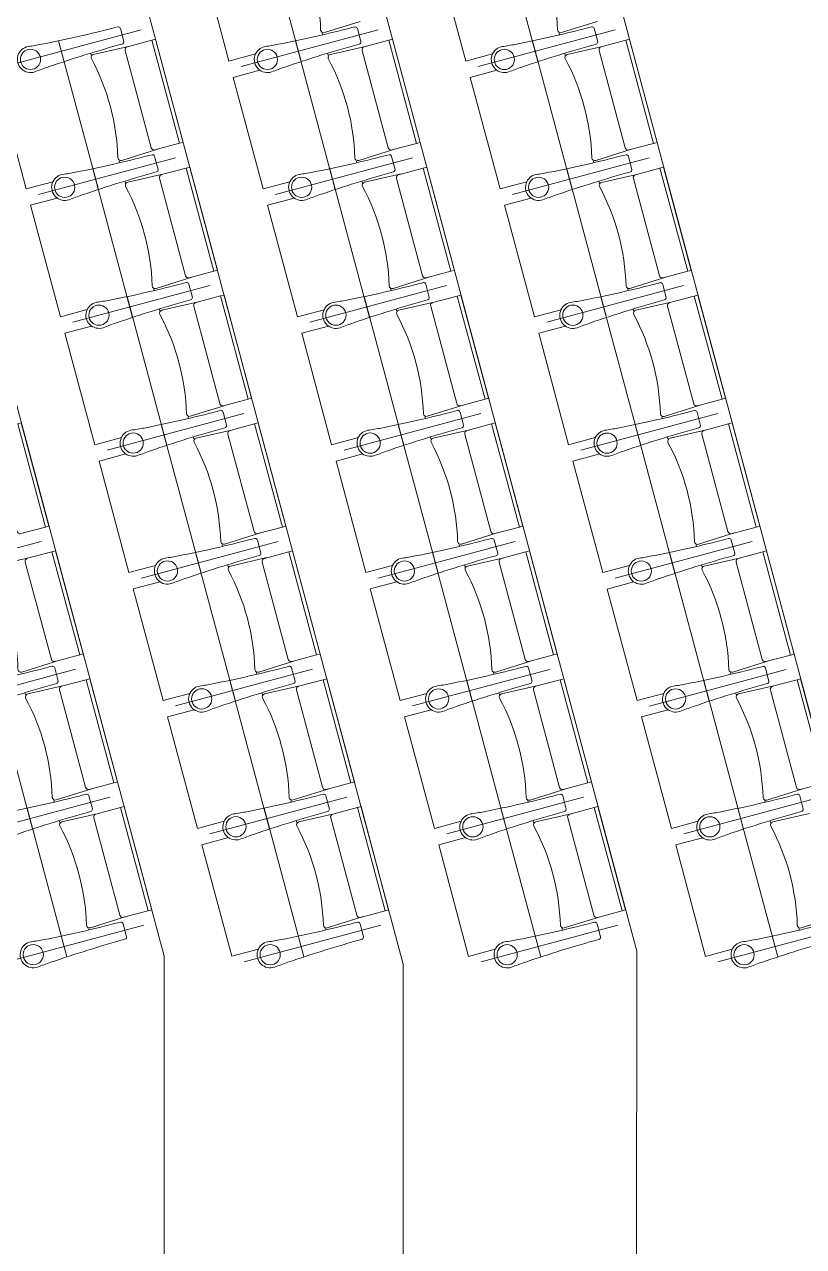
# Model space of a CAD drawing. Header units: millimetres. Extents: x 586 to 1010, y 369 to 668.
# Drawn here: x 688.98 to 692.27, y 509.07 to 514.22 of the extents above; entities that cross this region are included whole.
import ezdxf

# ---------------------------------------------------------------- set-up
doc = ezdxf.new("R2010")
doc.units = ezdxf.units.MM
doc.linetypes.add('CENTER', pattern=[2, 1.25, -0.25, 0.25, -0.25])
doc.linetypes.add('DASHED', pattern=[0.75, 0.5, -0.25])
doc.layers.add('plan line', color=7, linetype='Continuous', lineweight=15)

msp = doc.modelspace()

# ---------------------------------------------------------------- linework, layer by layer
at = {"color": 254, "lineweight": 25}
for points in [[(671.7124, 620.7085), (706.7355, 621.773), (754.2598, 613.8303), (814.6609, 600.1481), (855.7567, 598.0104), (895.0671, 567.0647), (920.0096, 542.0176), (952.0084, 521.2476), (977.2234, 504.6526), (979.6352, 479.2339), (986.3437, 463.8549), (988.7975, 462.3853)], [(654.944, 595.4717), (670.2671, 587.3174), (714.302, 595.1648), (787.0891, 595.1648), (819.3936, 580.9441), (821.0297, 562.8505), (813.4907, 552.7881), (808.7339, 539.6711), (796.4072, 534.7059), (791.0222, 527.249), (791.0222, 507.547), (797.3007, 476.5274), (814.9752, 463.8897), (836.1481, 474.6816), (874.0221, 478.5878), (885.7286, 462.7333), (863.0042, 436.0794), (845.7887, 420.6845), (845.1044, 408.6747)], [(639.2065, 583.4381), (644.7272, 575.638), (657.7961, 553.4401), (668.4043, 543.9291), (682.5178, 548.7307), (692.9838, 555.4778), (711.9339, 556.5828), (734.3456, 532.1334), (750.593, 477.7475), (754.1369, 444.164), (776.4657, 425.4473), (782.6172, 412.2355)]]:
    msp.add_spline(points, degree=3, dxfattribs=at)
at = {"layer": 'plan line'}
for p, q in [((692.5756, 510.2575), (690.8585, 516.6692)), ((691.561, 510.3119), (689.9663, 516.2665)), ((690.5754, 510.2578), (689.0332, 516.0166)), ((689.5666, 510.2906), (688.1, 515.7667)), ((689.8399, 514.0688), (689.7138, 514.5396)), ((690.84, 514.0687), (690.7139, 514.5394)), ((689.3716, 514.2134), (689.3591, 514.2103)), ((689.3819, 514.2062), (689.3965, 514.1509)), ((690.2338, 514.1866), (690.2357, 514.1795)), ((690.3717, 514.2133), (690.3592, 514.2102)), ((690.3717, 514.2133), (690.3592, 514.2102)), ((690.382, 514.206), (690.3966, 514.1508)), ((690.382, 514.206), (690.3966, 514.1508)), ((691.2339, 514.1864), (691.2358, 514.1794)), ((691.3718, 514.2131), (691.3593, 514.21)), ((691.3718, 514.2131), (691.3593, 514.21)), ((691.3821, 514.2059), (691.3966, 514.1506)), ((691.3821, 514.2059), (691.3966, 514.1506)), ((689.2564, 514.102), (689.2586, 514.0938)), ((689.9525, 514.099), (689.8399, 514.0688)), ((690.2565, 514.1018), (690.2587, 514.0937)), ((690.9526, 514.0989), (690.84, 514.0687)), ((691.2566, 514.1017), (691.2588, 514.0936)), ((689.8584, 513.9998), (689.971, 514.0299)), ((690.8585, 513.9996), (690.9711, 514.0298)), ((688.9843, 513.5292), (688.8583, 513.9999)), ((689.9844, 513.5291), (689.8584, 513.9998)), ((690.9845, 513.5289), (690.8585, 513.9996)), ((689.3783, 513.6469), (689.3802, 513.6399)), ((689.5161, 513.6736), (689.5036, 513.6705)), ((689.5161, 513.6736), (689.5037, 513.6705)), ((689.5265, 513.6664), (689.541, 513.6111)), ((689.5265, 513.6664), (689.541, 513.6111)), ((690.3784, 513.6468), (690.3803, 513.6397)), ((690.5162, 513.6735), (690.5037, 513.6704)), ((690.5162, 513.6735), (690.5037, 513.6704)), ((690.5266, 513.6663), (690.5411, 513.611)), ((690.5266, 513.6663), (690.5411, 513.611)), ((691.3785, 513.6467), (691.3804, 513.6396)), ((691.5163, 513.6733), (691.5038, 513.6703)), ((691.5163, 513.6733), (691.5038, 513.6703)), ((691.5267, 513.6661), (691.5412, 513.6109)), ((691.5267, 513.6661), (691.5412, 513.6109)), ((689.097, 513.5593), (688.9843, 513.5292)), ((689.401, 513.5622), (689.4032, 513.5541)), ((690.0971, 513.5592), (689.9844, 513.5291)), ((690.4011, 513.5621), (690.4033, 513.5539)), ((691.0972, 513.5591), (690.9845, 513.5289)), ((691.4012, 513.5619), (691.4034, 513.5538)), ((689.0028, 513.4601), (689.1155, 513.4903)), ((689.1289, 512.9894), (689.0028, 513.4601)), ((690.0029, 513.46), (690.1156, 513.4902)), ((690.129, 512.9893), (690.0029, 513.46)), ((691.003, 513.4599), (691.1157, 513.49)), ((691.1291, 512.9891), (691.003, 513.4599)), ((689.6607, 513.1338), (689.6482, 513.1308)), ((689.6607, 513.1338), (689.6482, 513.1308)), ((690.6608, 513.1337), (690.6483, 513.1306)), ((690.6608, 513.1337), (690.6483, 513.1306)), ((691.6609, 513.1336), (691.6484, 513.1305)), ((691.6609, 513.1336), (691.6484, 513.1305)), ((689.5229, 513.1071), (689.5248, 513.1001)), ((689.671, 513.1266), (689.6856, 513.0713)), ((689.671, 513.1266), (689.6856, 513.0713)), ((690.523, 513.107), (690.5249, 513.1)), ((690.6711, 513.1265), (690.6857, 513.0712)), ((690.6711, 513.1265), (690.6857, 513.0712)), ((691.5231, 513.1069), (691.5249, 513.0998)), ((691.6712, 513.1263), (691.6858, 513.0711)), ((691.6712, 513.1263), (691.6858, 513.0711)), ((689.2415, 513.0196), (689.1289, 512.9894)), ((689.5456, 513.0224), (689.5477, 513.0143)), ((690.2416, 513.0194), (690.129, 512.9893)), ((690.5457, 513.0223), (690.5478, 513.0141)), ((691.2417, 513.0193), (691.1291, 512.9891)), ((691.5457, 513.0222), (691.5479, 513.014)), ((689.1474, 512.9204), (689.26, 512.9505)), ((690.1475, 512.9202), (690.2601, 512.9504)), ((691.1476, 512.9201), (691.2602, 512.9502)), ((689.2735, 512.4496), (689.1474, 512.9204)), ((690.2736, 512.4495), (690.1475, 512.9202)), ((691.2736, 512.4494), (691.1476, 512.9201)), ((689.6674, 512.5674), (689.6693, 512.5603)), ((689.8052, 512.5941), (689.7928, 512.591)), ((689.8052, 512.5941), (689.7928, 512.591)), ((689.8156, 512.5868), (689.8301, 512.5316)), ((689.8156, 512.5868), (689.8301, 512.5316)), ((690.6675, 512.5672), (690.6694, 512.5602)), ((690.8053, 512.5939), (690.7929, 512.5908)), ((690.8053, 512.5939), (690.7929, 512.5908)), ((690.8157, 512.5867), (690.8302, 512.5314)), ((690.8157, 512.5867), (690.8302, 512.5314)), ((691.6676, 512.5671), (691.6695, 512.5601)), ((691.8054, 512.5938), (691.793, 512.5907)), ((691.8054, 512.5938), (691.793, 512.5907)), ((691.8158, 512.5866), (691.8303, 512.5313)), ((691.8158, 512.5866), (691.8303, 512.5313)), ((689.3861, 512.4798), (689.2735, 512.4496)), ((689.6901, 512.4826), (689.6923, 512.4745)), ((690.3862, 512.4797), (690.2736, 512.4495)), ((690.6902, 512.4825), (690.6924, 512.4744)), ((691.3863, 512.4795), (691.2736, 512.4494)), ((691.6903, 512.4824), (691.6925, 512.4742)), ((689.292, 512.3806), (689.4046, 512.4107)), ((690.292, 512.3804), (690.4047, 512.4106)), ((691.2921, 512.3803), (691.4048, 512.4105)), ((689.418, 511.9099), (689.292, 512.3806)), ((690.4181, 511.9097), (690.292, 512.3804)), ((691.4182, 511.9096), (691.2921, 512.3803)), ((689.9498, 512.0543), (689.9373, 512.0512)), ((689.9498, 512.0543), (689.9373, 512.0512)), ((690.9499, 512.0541), (690.9374, 512.0511)), ((690.9499, 512.0541), (690.9374, 512.0511)), ((691.95, 512.054), (691.9375, 512.0509)), ((691.95, 512.054), (691.9375, 512.0509)), ((689.812, 512.0276), (689.8139, 512.0205)), ((689.9601, 512.0471), (689.9747, 511.9918)), ((689.9601, 512.0471), (689.9747, 511.9918)), ((690.8121, 512.0275), (690.814, 512.0204)), ((690.9602, 512.0469), (690.9748, 511.9916)), ((690.9602, 512.0469), (690.9748, 511.9916)), ((691.8122, 512.0273), (691.8141, 512.0203)), ((691.9603, 512.0468), (691.9749, 511.9915)), ((691.9603, 512.0468), (691.9749, 511.9915)), ((689.5306, 511.94), (689.418, 511.9099)), ((689.8347, 511.9429), (689.8369, 511.9347)), ((690.5307, 511.9399), (690.4181, 511.9097)), ((690.8348, 511.9427), (690.837, 511.9346)), ((691.5308, 511.9397), (691.4182, 511.9096)), ((691.8349, 511.9426), (691.837, 511.9345)), ((689.4365, 511.8408), (689.5491, 511.871)), ((690.4366, 511.8407), (690.5492, 511.8708)), ((691.4367, 511.8405), (691.5493, 511.8707)), ((689.5626, 511.3701), (689.4365, 511.8408)), ((690.5627, 511.3699), (690.4366, 511.8407)), ((691.5628, 511.3698), (691.4367, 511.8405)), ((689.0943, 511.5146), (689.0818, 511.5115)), ((689.0943, 511.5146), (689.0818, 511.5115)), ((689.1046, 511.5074), (689.1191, 511.4521)), ((689.1046, 511.5074), (689.1191, 511.4521)), ((689.9565, 511.4878), (689.9584, 511.4808)), ((690.0944, 511.5145), (690.0819, 511.5114)), ((690.0944, 511.5145), (690.0819, 511.5114)), ((690.1047, 511.5073), (690.1192, 511.452)), ((690.1047, 511.5073), (690.1192, 511.452)), ((690.9566, 511.4877), (690.9585, 511.4806)), ((691.0945, 511.5144), (691.082, 511.5113)), ((691.0945, 511.5144), (691.082, 511.5113)), ((691.1048, 511.5071), (691.1193, 511.4519)), ((691.1048, 511.5071), (691.1193, 511.4519)), ((691.9567, 511.4875), (691.9586, 511.4805)), ((692.0945, 511.5142), (692.0821, 511.5112)), ((692.0945, 511.5142), (692.0821, 511.5112)), ((692.1049, 511.507), (692.1194, 511.4517)), ((692.1049, 511.507), (692.1194, 511.4517)), ((688.9791, 511.4032), (688.9813, 511.3951)), ((689.6752, 511.4002), (689.5626, 511.3701)), ((689.9792, 511.4031), (689.9814, 511.3949)), ((690.6753, 511.4001), (690.5627, 511.3699)), ((690.9793, 511.403), (690.9815, 511.3948)), ((691.6754, 511.4), (691.5628, 511.3698)), ((691.9794, 511.4028), (691.9816, 511.3947)), ((689.5811, 511.301), (689.6937, 511.3312)), ((690.5812, 511.3009), (690.6938, 511.331)), ((691.5813, 511.3008), (691.6939, 511.3309)), ((689.7071, 510.8303), (689.5811, 511.301)), ((690.7072, 510.8302), (690.5812, 511.3009)), ((691.7073, 510.83), (691.5813, 511.3008)), ((689.2388, 510.9748), (689.2263, 510.9718)), ((689.2388, 510.9748), (689.2263, 510.9718)), ((689.2492, 510.9676), (689.2637, 510.9124)), ((689.2492, 510.9676), (689.2637, 510.9124)), ((690.2389, 510.9747), (690.2264, 510.9716)), ((690.2389, 510.9747), (690.2264, 510.9716)), ((690.2493, 510.9675), (690.2638, 510.9122)), ((690.2493, 510.9675), (690.2638, 510.9122)), ((691.239, 510.9746), (691.2265, 510.9715)), ((691.239, 510.9746), (691.2265, 510.9715)), ((691.2494, 510.9674), (691.2639, 510.9121)), ((691.2494, 510.9674), (691.2639, 510.9121)), ((692.2391, 510.9745), (692.2266, 510.9714)), ((692.2391, 510.9745), (692.2266, 510.9714)), ((692.2494, 510.9672), (692.264, 510.912)), ((692.2494, 510.9672), (692.264, 510.912)), ((689.101, 510.9482), (689.1029, 510.9411)), ((690.1011, 510.948), (690.103, 510.941)), ((691.1012, 510.9479), (691.1031, 510.9409)), ((692.1013, 510.9478), (692.1032, 510.9407)), ((689.1237, 510.8634), (689.1259, 510.8553)), ((690.1238, 510.8633), (690.126, 510.8552)), ((691.1239, 510.8632), (691.1261, 510.855)), ((692.124, 510.863), (692.1262, 510.8549)), ((689.8198, 510.8605), (689.7071, 510.8303)), ((690.8198, 510.8603), (690.7072, 510.8302)), ((691.8199, 510.8602), (691.7073, 510.83)), ((689.7256, 510.7612), (689.8382, 510.7914)), ((689.8517, 510.2905), (689.7256, 510.7612)), ((690.7257, 510.7611), (690.8383, 510.7913)), ((690.8518, 510.2904), (690.7257, 510.7611)), ((691.7258, 510.761), (691.8384, 510.7911)), ((691.8519, 510.2903), (691.7258, 510.761)), ((689.2455, 510.4084), (689.2474, 510.4013)), ((689.3834, 510.4351), (689.3709, 510.432)), ((689.3937, 510.4278), (689.4083, 510.3726)), ((690.2457, 510.4083), (690.2475, 510.4012)), ((690.3835, 510.4349), (690.371, 510.4319)), ((690.3938, 510.4277), (690.4084, 510.3724)), ((691.2457, 510.4081), (691.2476, 510.4011)), ((691.3836, 510.4348), (691.3711, 510.4317)), ((691.3939, 510.4276), (691.4085, 510.3723)), ((692.2458, 510.408), (692.2477, 510.4009)), ((689.9643, 510.3207), (689.8517, 510.2905)), ((690.9644, 510.3205), (690.8518, 510.2904)), ((691.5595, 499.2377), (691.561, 510.3119)), ((691.9645, 510.3204), (691.8519, 510.2903)), ((689.5651, 499.2595), (689.5666, 510.2906)), ((690.574, 499.2921), (690.5754, 510.2578))]:
    msp.add_line(p, q, dxfattribs=at)
at = {"layer": 'plan line', "linetype": 'DASHED', "ltscale": 3}
for p, q in [((690.1444, 514.0663), (689.9764, 514.6938)), ((691.1445, 514.0662), (690.9765, 514.6936)), ((689.2889, 513.5267), (689.1209, 514.1541)), ((690.289, 513.5266), (690.1209, 514.154)), ((691.2891, 513.5264), (691.121, 514.1539)), ((689.4334, 512.9869), (689.2654, 513.6143)), ((690.4335, 512.9868), (690.2655, 513.6142)), ((691.4336, 512.9866), (691.2656, 513.6141)), ((689.578, 512.4471), (689.41, 513.0746)), ((690.5781, 512.447), (690.4101, 513.0744)), ((691.5782, 512.4469), (691.4102, 513.0743)), ((689.7226, 511.9074), (689.5545, 512.5348)), ((690.7226, 511.9072), (690.5546, 512.5347)), ((691.7227, 511.9071), (691.5547, 512.5345)), ((689.8671, 511.3676), (689.6991, 511.995)), ((690.8672, 511.3674), (690.6992, 511.9949)), ((691.8673, 511.3673), (691.6993, 511.9947)), ((689.0116, 510.8279), (688.8435, 511.4554)), ((690.0117, 510.8278), (689.8436, 511.4552)), ((691.0118, 510.8277), (690.8437, 511.4551)), ((692.0119, 510.8275), (691.8438, 511.455)), ((689.1561, 510.2882), (688.9881, 510.9156)), ((690.1562, 510.288), (689.9882, 510.9155)), ((691.1563, 510.2879), (690.9883, 510.9153)), ((692.1564, 510.2878), (691.9884, 510.9152))]:
    msp.add_line(p, q, dxfattribs=at)
at = {"layer": 'plan line', "linetype": 'CENTER', "ltscale": 3}
for p, q in [((689.4697, 514.2006), (688.8921, 514.046)), ((690.4698, 514.2005), (689.8922, 514.0458)), ((690.4698, 514.2005), (689.8922, 514.0458)), ((691.4699, 514.2004), (690.8923, 514.0457)), ((691.4699, 514.2004), (690.8923, 514.0457)), ((689.6142, 513.6609), (689.0366, 513.5062)), ((689.6142, 513.6609), (689.0366, 513.5062)), ((690.6143, 513.6607), (690.0367, 513.5061)), ((690.6143, 513.6607), (690.0367, 513.5061)), ((691.6144, 513.6606), (691.0368, 513.5059)), ((691.6144, 513.6606), (691.0368, 513.5059)), ((689.7588, 513.1211), (689.1812, 512.9664)), ((689.7588, 513.1211), (689.1812, 512.9664)), ((690.7589, 513.121), (690.1813, 512.9663)), ((690.7589, 513.121), (690.1813, 512.9663)), ((691.759, 513.1208), (691.1814, 512.9661)), ((691.759, 513.1208), (691.1814, 512.9661)), ((689.9033, 512.5813), (689.3258, 512.4266)), ((689.9033, 512.5813), (689.3258, 512.4266)), ((690.9034, 512.5812), (690.3259, 512.4265)), ((690.9034, 512.5812), (690.3259, 512.4265)), ((691.9035, 512.581), (691.3259, 512.4264)), ((691.9035, 512.581), (691.3259, 512.4264)), ((689.0478, 512.0417), (688.4702, 511.887)), ((689.0478, 512.0417), (688.4702, 511.887)), ((690.0479, 512.0415), (689.4703, 511.8869)), ((690.0479, 512.0415), (689.4703, 511.8869)), ((691.048, 512.0414), (690.4704, 511.8867)), ((691.048, 512.0414), (690.4704, 511.8867)), ((692.0481, 512.0413), (691.4705, 511.8866)), ((692.0481, 512.0413), (691.4705, 511.8866)), ((689.1923, 511.5019), (688.6148, 511.3472)), ((689.1923, 511.5019), (688.6148, 511.3472)), ((690.1925, 511.5018), (689.6149, 511.3471)), ((690.1925, 511.5018), (689.6149, 511.3471)), ((691.1925, 511.5016), (690.615, 511.3469)), ((691.1925, 511.5016), (690.615, 511.3469)), ((692.1926, 511.5015), (691.6151, 511.3468)), ((692.1926, 511.5015), (691.6151, 511.3468)), ((689.3369, 510.9621), (688.7593, 510.8074)), ((689.3369, 510.9621), (688.7593, 510.8074)), ((690.337, 510.962), (689.7594, 510.8073)), ((690.337, 510.962), (689.7594, 510.8073)), ((691.3371, 510.9618), (690.7595, 510.8072)), ((691.3371, 510.9618), (690.7595, 510.8072)), ((692.3372, 510.9617), (691.7596, 510.807)), ((692.3372, 510.9617), (691.7596, 510.807)), ((689.4815, 510.4223), (688.9039, 510.2676)), ((690.4816, 510.4222), (689.904, 510.2675)), ((691.4817, 510.4221), (690.9041, 510.2674)), ((692.4818, 510.4219), (691.9042, 510.2673))]:
    msp.add_line(p, q, dxfattribs=at)
at = {"layer": 'plan line'}
for points in [[(690.2779, 514.6717), (690.1235, 514.6364, 0.474715), (690.1148, 514.6189, -0.115865), (690.2271, 514.1996, 0.474715), (690.2434, 514.1887), (690.3945, 514.2363)], [(691.278, 514.6716), (691.1236, 514.6363, 0.474715), (691.1149, 514.6187, -0.115865), (691.2272, 514.1994, 0.474715), (691.2435, 514.1886), (691.3946, 514.2361)], [(689.4224, 514.1321), (689.268, 514.0968, 0.474715), (689.2593, 514.0792, -0.115865), (689.3716, 513.6599, 0.474715), (689.3879, 513.6491), (689.539, 513.6966)], [(689.5147, 514.1568), (689.4113, 514.1291, 0.414214), (689.4023, 514.1136), (689.5124, 513.7026, 0.414214), (689.5279, 513.6936), (689.632, 513.7215), (689.5147, 514.1568)], [(690.4225, 514.132), (690.2681, 514.0967, 0.474715), (690.2594, 514.0791, -0.115865), (690.3717, 513.6598, 0.474715), (690.388, 513.6489), (690.5391, 513.6965)], [(690.5148, 514.1567), (690.4114, 514.129, 0.414214), (690.4024, 514.1134), (690.5125, 513.7025, 0.414214), (690.528, 513.6935), (690.6321, 513.7214), (690.5148, 514.1567)], [(691.4226, 514.1318), (691.2682, 514.0965, 0.474715), (691.2595, 514.0789, -0.115865), (691.3718, 513.6597, 0.474715), (691.3881, 513.6488), (691.5392, 513.6963)], [(691.5149, 514.1565), (691.4115, 514.1289, 0.414214), (691.4025, 514.1133), (691.5126, 513.7024, 0.414214), (691.5281, 513.6934), (691.6322, 513.7212), (691.5149, 514.1565)], [(689.6592, 513.617), (689.5559, 513.5893, 0.414214), (689.5469, 513.5738), (689.6569, 513.1629, 0.414214), (689.6725, 513.1539), (689.7766, 513.1817), (689.6592, 513.617)], [(690.6593, 513.6169), (690.556, 513.5892, 0.414214), (690.547, 513.5737), (690.657, 513.1627, 0.414214), (690.6726, 513.1537), (690.7767, 513.1816), (690.6593, 513.6169)], [(691.6594, 513.6167), (691.5561, 513.5891, 0.414214), (691.5471, 513.5735), (691.6571, 513.1626, 0.414214), (691.6727, 513.1536), (691.7768, 513.1815), (691.6594, 513.6167)], [(689.5669, 513.5923), (689.4126, 513.557, 0.474715), (689.4039, 513.5394, -0.115865), (689.5161, 513.1202, 0.474715), (689.5325, 513.1093), (689.6835, 513.1568)], [(690.567, 513.5922), (690.4127, 513.5569, 0.474715), (690.404, 513.5393, -0.115865), (690.5162, 513.12, 0.474715), (690.5326, 513.1091), (690.6836, 513.1567)], [(691.5671, 513.592), (691.4127, 513.5568, 0.474715), (691.404, 513.5392, -0.115865), (691.5163, 513.1199, 0.474715), (691.5327, 513.109), (691.6837, 513.1566)], [(689.7115, 513.0525), (689.5571, 513.0172, 0.474715), (689.5484, 512.9997, -0.115865), (689.6607, 512.5804, 0.474715), (689.677, 512.5695), (689.8281, 512.6171)], [(689.8038, 513.0772), (689.7004, 513.0496, 0.414214), (689.6914, 513.034), (689.8015, 512.6231, 0.414214), (689.817, 512.6141), (689.9212, 512.6419), (689.8038, 513.0772)], [(690.7116, 513.0524), (690.5572, 513.0171, 0.474715), (690.5485, 512.9995, -0.115865), (690.6608, 512.5802, 0.474715), (690.6771, 512.5694), (690.8282, 512.6169)], [(690.8039, 513.0771), (690.7005, 513.0494, 0.414214), (690.6915, 513.0339), (690.8016, 512.6229, 0.414214), (690.8171, 512.614), (690.9213, 512.6418), (690.8039, 513.0771)], [(691.7117, 513.0523), (691.5573, 513.017, 0.474715), (691.5486, 512.9994, -0.115865), (691.6609, 512.5801, 0.474715), (691.6772, 512.5692), (691.8283, 512.6168)], [(691.804, 513.077), (691.7006, 513.0493, 0.414214), (691.6916, 513.0338), (691.8017, 512.6228, 0.414214), (691.8172, 512.6138), (691.9213, 512.6417), (691.804, 513.077)], [(688.9483, 512.5376), (688.8449, 512.5099, 0.414214), (688.8359, 512.4944), (688.946, 512.0834, 0.414214), (688.9615, 512.0744), (689.0656, 512.1023), (688.9483, 512.5376)], [(689.856, 512.5128), (689.7017, 512.4775, 0.474715), (689.693, 512.4599, -0.115865), (689.8053, 512.0406, 0.474715), (689.8216, 512.0297), (689.9727, 512.0773)], [(689.9484, 512.5374), (689.845, 512.5098, 0.414214), (689.836, 512.4942), (689.9461, 512.0833, 0.414214), (689.9616, 512.0743), (690.0657, 512.1022), (689.9484, 512.5374)], [(690.8561, 512.5126), (690.7018, 512.4773, 0.474715), (690.6931, 512.4597, -0.115865), (690.8054, 512.0405, 0.474715), (690.8217, 512.0296), (690.9728, 512.0771)], [(690.9485, 512.5373), (690.8451, 512.5097, 0.414214), (690.8361, 512.4941), (690.9461, 512.0832, 0.414214), (690.9617, 512.0742), (691.0658, 512.102), (690.9485, 512.5373)], [(691.8562, 512.5125), (691.7019, 512.4772, 0.474715), (691.6932, 512.4596, -0.115865), (691.8054, 512.0403, 0.474715), (691.8218, 512.0295), (691.9728, 512.077)], [(691.9485, 512.5372), (691.8452, 512.5095, 0.414214), (691.8362, 512.494), (691.9462, 512.083, 0.414214), (691.9618, 512.0741), (692.0659, 512.1019), (691.9485, 512.5372)], [(689.0928, 511.9978), (688.9894, 511.9701, 0.414214), (688.9805, 511.9546), (689.0905, 511.5437, 0.414214), (689.1061, 511.5347), (689.2102, 511.5625), (689.0928, 511.9978)], [(690.0929, 511.9977), (689.9895, 511.97, 0.414214), (689.9806, 511.9545), (690.0906, 511.5435, 0.414214), (690.1062, 511.5345), (690.2103, 511.5624), (690.0929, 511.9977)], [(691.093, 511.9975), (690.9896, 511.9699, 0.414214), (690.9807, 511.9543), (691.0907, 511.5434, 0.414214), (691.1063, 511.5344), (691.2104, 511.5623), (691.093, 511.9975)], [(692.0931, 511.9974), (691.9897, 511.9697, 0.414214), (691.9807, 511.9542), (692.0908, 511.5433, 0.414214), (692.1063, 511.5343), (692.2105, 511.5621), (692.0931, 511.9974)], [(689.0005, 511.9731), (688.8461, 511.9378, 0.474715), (688.8374, 511.9202, -0.115865), (688.9497, 511.5009, 0.474715), (688.966, 511.4901), (689.1171, 511.5376)], [(690.0006, 511.973), (689.8462, 511.9377, 0.474715), (689.8375, 511.9201, -0.115865), (689.9498, 511.5008, 0.474715), (689.9661, 511.4899), (690.1172, 511.5375)], [(691.0007, 511.9728), (690.8463, 511.9375, 0.474715), (690.8376, 511.92, -0.115865), (690.9499, 511.5007, 0.474715), (690.9662, 511.4898), (691.1173, 511.5374)], [(692.0008, 511.9727), (691.8464, 511.9374, 0.474715), (691.8377, 511.9198, -0.115865), (691.95, 511.5006, 0.474715), (691.9663, 511.4897), (692.1174, 511.5372)], [(689.1451, 511.4333), (688.9907, 511.398, 0.474715), (688.982, 511.3805, -0.115865), (689.0943, 510.9612, 0.474715), (689.1106, 510.9503), (689.2617, 510.9979)], [(689.2374, 511.458), (689.134, 511.4304, 0.414214), (689.125, 511.4148), (689.2351, 511.0039, 0.414214), (689.2506, 510.9949), (689.3547, 511.0227), (689.2374, 511.458)], [(690.1452, 511.4332), (689.9908, 511.3979, 0.474715), (689.9821, 511.3803, -0.115865), (690.0944, 510.961, 0.474715), (690.1107, 510.9502), (690.2618, 510.9977)], [(690.2375, 511.4579), (690.1341, 511.4302, 0.414214), (690.1251, 511.4147), (690.2352, 511.0037, 0.414214), (690.2507, 510.9948), (690.3548, 511.0226), (690.2375, 511.4579)], [(691.1452, 511.4331), (690.9909, 511.3978, 0.474715), (690.9822, 511.3802, -0.115865), (691.0945, 510.9609, 0.474715), (691.1108, 510.95), (691.2619, 510.9976)], [(691.2376, 511.4578), (691.1342, 511.4301, 0.414214), (691.1252, 511.4145), (691.2353, 511.0036, 0.414214), (691.2508, 510.9946), (691.3549, 511.0225), (691.2376, 511.4578)], [(692.1453, 511.4329), (691.991, 511.3976, 0.474715), (691.9823, 511.3801, -0.115865), (692.0946, 510.9608, 0.474715), (692.1109, 510.9499), (692.262, 510.9975)], [(692.2377, 511.4576), (692.1343, 511.43, 0.414214), (692.1253, 511.4144), (692.2354, 511.0035, 0.414214), (692.2509, 510.9945), (692.355, 511.0223), (692.2377, 511.4576)], [(689.3819, 510.9182), (689.2786, 510.8906, 0.414214), (689.2696, 510.875), (689.3796, 510.4641, 0.414214), (689.3952, 510.4551), (689.4993, 510.483), (689.3819, 510.9182)], [(690.382, 510.9181), (690.2787, 510.8905, 0.414214), (690.2697, 510.8749), (690.3797, 510.464, 0.414214), (690.3953, 510.455), (690.4994, 510.4828), (690.382, 510.9181)], [(691.3821, 510.918), (691.2787, 510.8903, 0.414214), (691.2698, 510.8748), (691.3798, 510.4638, 0.414214), (691.3954, 510.4548), (691.4995, 510.4827), (691.3821, 510.918)], [(689.2896, 510.8935), (689.1352, 510.8583, 0.474715), (689.1265, 510.8407, -0.115865), (689.2388, 510.4214, 0.474715), (689.2551, 510.4105), (689.4062, 510.4581)], [(690.2897, 510.8934), (690.1353, 510.8581, 0.474715), (690.1266, 510.8405, -0.115865), (690.2389, 510.4213, 0.474715), (690.2553, 510.4104), (690.4063, 510.4579)], [(691.2898, 510.8933), (691.1354, 510.858, 0.474715), (691.1267, 510.8404, -0.115865), (691.239, 510.4211, 0.474715), (691.2553, 510.4102), (691.4064, 510.4578)], [(692.2899, 510.8932), (692.1355, 510.8579, 0.474715), (692.1268, 510.8403, -0.115865), (692.2391, 510.421, 0.474715), (692.2554, 510.4101), (692.4065, 510.4577)]]:
    msp.add_lwpolyline(points, format="xyb", dxfattribs=at)
for points in [[(689.5301, 514.1609), (689.6468, 513.7254), (689.632, 513.7215), (689.5147, 514.1568), (689.5301, 514.1609)], [(690.5302, 514.1608), (690.6469, 513.7253), (690.6321, 513.7214), (690.5148, 514.1567), (690.5302, 514.1608)], [(691.5303, 514.1607), (691.647, 513.7252), (691.6322, 513.7212), (691.5149, 514.1565), (691.5303, 514.1607)], [(689.6747, 513.6211), (689.7913, 513.1857), (689.7766, 513.1817), (689.6592, 513.617), (689.6747, 513.6211)], [(690.6748, 513.621), (690.7914, 513.1855), (690.7767, 513.1816), (690.6593, 513.6169), (690.6748, 513.621)], [(691.6749, 513.6209), (691.7915, 513.1854), (691.7768, 513.1815), (691.6594, 513.6167), (691.6749, 513.6209)], [(689.8193, 513.0814), (689.9359, 512.6459), (689.9212, 512.6419), (689.8038, 513.0772), (689.8193, 513.0814)], [(690.8194, 513.0812), (690.936, 512.6458), (690.9213, 512.6418), (690.8039, 513.0771), (690.8194, 513.0812)], [(691.8194, 513.0811), (691.9361, 512.6456), (691.9213, 512.6417), (691.804, 513.077), (691.8194, 513.0811)], [(688.9637, 512.5417), (689.0803, 512.1062), (689.0656, 512.1023), (688.9483, 512.5376), (688.9637, 512.5417)], [(689.9638, 512.5416), (690.0804, 512.1061), (690.0657, 512.1022), (689.9484, 512.5374), (689.9638, 512.5416)], [(690.9639, 512.5415), (691.0805, 512.106), (691.0658, 512.102), (690.9485, 512.5373), (690.9639, 512.5415)], [(691.964, 512.5413), (692.0806, 512.1058), (692.0659, 512.1019), (691.9485, 512.5372), (691.964, 512.5413)], [(689.1083, 512.0019), (689.2249, 511.5665), (689.2102, 511.5625), (689.0928, 511.9978), (689.1083, 512.0019)], [(690.1084, 512.0018), (690.225, 511.5663), (690.2103, 511.5624), (690.0929, 511.9977), (690.1084, 512.0018)], [(691.1085, 512.0017), (691.2251, 511.5662), (691.2104, 511.5623), (691.093, 511.9975), (691.1085, 512.0017)], [(692.1086, 512.0015), (692.2252, 511.5661), (692.2105, 511.5621), (692.0931, 511.9974), (692.1086, 512.0015)], [(689.2528, 511.4622), (689.3695, 511.0267), (689.3547, 511.0227), (689.2374, 511.458), (689.2528, 511.4622)], [(690.2529, 511.462), (690.3696, 511.0266), (690.3548, 511.0226), (690.2375, 511.4579), (690.2529, 511.462)], [(691.253, 511.4619), (691.3697, 511.0264), (691.3549, 511.0225), (691.2376, 511.4578), (691.253, 511.4619)], [(692.2531, 511.4618), (692.3697, 511.0263), (692.355, 511.0223), (692.2377, 511.4576), (692.2531, 511.4618)], [(689.3974, 510.9224), (689.514, 510.4869), (689.4993, 510.483), (689.3819, 510.9182), (689.3974, 510.9224)], [(690.3975, 510.9223), (690.5141, 510.4868), (690.4994, 510.4828), (690.382, 510.9181), (690.3975, 510.9223)], [(691.3976, 510.9221), (691.5142, 510.4866), (691.4995, 510.4827), (691.3821, 510.918), (691.3976, 510.9221)]]:
    msp.add_lwpolyline(points, dxfattribs=at)
for centre in [(689.0023, 514.0758), (690.0024, 514.0757), (690.0024, 514.0757), (691.0024, 514.0756), (691.0024, 514.0756), (689.1468, 513.536), (689.1468, 513.536), (690.1469, 513.5359), (690.1469, 513.5359), (691.147, 513.5358), (691.147, 513.5358), (689.2914, 512.9963), (689.2914, 512.9963), (690.2915, 512.9961), (690.2915, 512.9961), (691.2916, 512.996), (691.2916, 512.996), (689.4359, 512.4565), (689.4359, 512.4565), (690.436, 512.4564), (690.436, 512.4564), (691.4361, 512.4562), (691.4361, 512.4562), (689.5805, 511.9167), (689.5805, 511.9167), (690.5806, 511.9166), (690.5806, 511.9166), (691.5807, 511.9164), (691.5807, 511.9164), (689.725, 511.3769), (689.725, 511.3769), (690.7251, 511.3768), (690.7251, 511.3768), (691.7252, 511.3767), (691.7252, 511.3767), (689.8696, 510.8372), (689.8696, 510.8372), (690.8697, 510.837), (690.8697, 510.837), (691.8698, 510.8369), (691.8698, 510.8369), (689.0141, 510.2975), (690.0142, 510.2974), (691.0143, 510.2972), (692.0143, 510.2971)]:
    msp.add_circle(centre, 0.0427, dxfattribs=at)
for centre, radius, start, end in [((688.0934, 519.0439), 4.9966, 281.0182, 284.6738), ((689.3726, 514.2041), 0.00935, 23.4308, 96.5541), ((689.0935, 519.0438), 4.9966, 281.0182, 284.6738), ((689.0935, 519.0438), 4.9966, 281.0182, 284.6738), ((690.3727, 514.204), 0.00935, 23.4308, 96.5541), ((690.3727, 514.204), 0.00935, 23.4308, 96.5541), ((690.0936, 519.0437), 4.9966, 281.0182, 284.6738), ((690.0936, 519.0437), 4.9966, 281.0182, 284.6738), ((691.3728, 514.2038), 0.00935, 23.4308, 96.5541), ((691.3728, 514.2038), 0.00935, 23.4308, 96.5541), ((689.0025, 514.0755), 0.0554, 100.4444, 288.4868), ((688.8548, 515.1152), 0.9947, 277.9572, 281.22), ((690.8091, 509.0045), 5.3287, 105.4519, 108.9755), ((689.3868, 514.1499), 0.00967, 284.3681, 5.8186), ((690.0026, 514.0754), 0.0554, 100.4444, 288.4868), ((690.0026, 514.0754), 0.0554, 100.4444, 288.4868), ((689.8549, 515.115), 0.9947, 277.9572, 281.22), ((689.8549, 515.115), 0.9947, 277.9572, 281.22), ((691.8092, 509.0044), 5.3287, 105.4519, 108.9755), ((691.8092, 509.0044), 5.3287, 105.4519, 108.9755), ((690.3869, 514.1498), 0.00967, 284.3681, 5.8186), ((690.3869, 514.1498), 0.00967, 284.3681, 5.8186), ((691.0027, 514.0753), 0.0554, 100.4444, 288.4868), ((691.0027, 514.0753), 0.0554, 100.4444, 288.4868), ((690.855, 515.1149), 0.9947, 277.9572, 281.22), ((690.855, 515.1149), 0.9947, 277.9572, 281.22), ((692.8092, 509.0042), 5.3287, 105.4519, 108.9755), ((692.8093, 509.0042), 5.3287, 105.4519, 108.9755), ((691.387, 514.1497), 0.00967, 284.3681, 5.8186), ((691.387, 514.1497), 0.00967, 284.3681, 5.8186), ((690.4074, 510.3189), 3.9554, 109.6649, 110.533), ((691.4075, 510.3188), 3.9554, 109.6649, 110.533), ((691.4075, 510.3188), 3.9554, 109.6649, 110.533), ((692.4076, 510.3187), 3.9554, 109.6649, 110.533), ((692.4076, 510.3187), 3.9554, 109.6649, 110.533), ((688.2379, 518.5042), 4.9966, 281.0182, 284.6738), ((688.2379, 518.5042), 4.9966, 281.0182, 284.6738), ((689.5172, 513.6643), 0.00935, 23.4308, 96.5541), ((689.5172, 513.6643), 0.00935, 23.4308, 96.5541), ((689.238, 518.504), 4.9966, 281.0182, 284.6738), ((689.238, 518.504), 4.9966, 281.0182, 284.6738), ((690.5173, 513.6642), 0.00935, 23.4308, 96.5541), ((690.5173, 513.6642), 0.00935, 23.4308, 96.5541), ((690.2381, 518.5039), 4.9966, 281.0182, 284.6738), ((690.2381, 518.5039), 4.9966, 281.0182, 284.6738), ((691.5174, 513.6641), 0.00935, 23.4308, 96.5541), ((691.5174, 513.6641), 0.00935, 23.4308, 96.5541), ((688.9993, 514.5754), 0.9947, 277.9572, 281.22), ((688.9993, 514.5754), 0.9947, 277.9572, 281.22), ((690.9536, 508.4647), 5.3287, 105.4519, 108.9755), ((690.9536, 508.4647), 5.3287, 105.4519, 108.9755), ((689.5314, 513.6101), 0.00967, 284.3681, 5.8186), ((689.5314, 513.6101), 0.00967, 284.3681, 5.8186), ((689.9994, 514.5753), 0.9947, 277.9572, 281.22), ((689.9994, 514.5753), 0.9947, 277.9572, 281.22), ((691.9537, 508.4646), 5.3287, 105.4519, 108.9755), ((691.9537, 508.4646), 5.3287, 105.4519, 108.9755), ((690.5315, 513.61), 0.00967, 284.3681, 5.8186), ((690.5315, 513.61), 0.00967, 284.3681, 5.8186), ((690.9995, 514.5751), 0.9947, 277.9572, 281.22), ((690.9995, 514.5751), 0.9947, 277.9572, 281.22), ((692.9538, 508.4644), 5.3287, 105.4519, 108.9755), ((692.9538, 508.4644), 5.3287, 105.4519, 108.9755), ((691.5316, 513.6099), 0.00967, 284.3681, 5.8186), ((691.5316, 513.6099), 0.00967, 284.3681, 5.8186), ((689.1471, 513.5358), 0.0554, 100.4444, 288.4868), ((689.1471, 513.5358), 0.0554, 100.4444, 288.4868), ((690.1472, 513.5356), 0.0554, 100.4444, 288.4868), ((690.1472, 513.5356), 0.0554, 100.4444, 288.4868), ((691.1473, 513.5355), 0.0554, 100.4444, 288.4868), ((691.1473, 513.5355), 0.0554, 100.4444, 288.4868), ((690.552, 509.7792), 3.9554, 109.6649, 110.533), ((690.552, 509.7792), 3.9554, 109.6649, 110.533), ((691.5521, 509.779), 3.9554, 109.6649, 110.533), ((691.5521, 509.779), 3.9554, 109.6649, 110.533), ((692.5522, 509.7789), 3.9554, 109.6649, 110.533), ((692.5522, 509.7789), 3.9554, 109.6649, 110.533), ((688.3825, 517.9644), 4.9966, 281.0182, 284.6738), ((688.3825, 517.9644), 4.9966, 281.0182, 284.6738), ((689.6618, 513.1245), 0.00935, 23.4308, 96.5541), ((689.6618, 513.1245), 0.00935, 23.4308, 96.5541), ((690.6618, 513.1244), 0.00935, 23.4308, 96.5541), ((690.6619, 513.1244), 0.00935, 23.4308, 96.5541), ((691.6619, 513.1243), 0.00935, 23.4308, 96.5541), ((691.6619, 513.1243), 0.00935, 23.4308, 96.5541), ((689.3826, 517.9643), 4.9966, 281.0182, 284.6738), ((689.3826, 517.9643), 4.9966, 281.0182, 284.6738), ((690.3827, 517.9641), 4.9966, 281.0182, 284.6738), ((690.3827, 517.9641), 4.9966, 281.0182, 284.6738), ((689.2916, 512.996), 0.0554, 100.4444, 288.4868), ((689.2916, 512.996), 0.0554, 100.4444, 288.4868), ((689.1439, 514.0356), 0.9947, 277.9572, 281.22), ((689.1439, 514.0356), 0.9947, 277.9572, 281.22), ((691.0982, 507.9249), 5.3287, 105.4519, 108.9755), ((691.0982, 507.9249), 5.3287, 105.4519, 108.9755), ((689.676, 513.0704), 0.00967, 284.3681, 5.8186), ((689.676, 513.0704), 0.00967, 284.3681, 5.8186), ((690.2917, 512.9959), 0.0554, 100.4444, 288.4868), ((690.2917, 512.9959), 0.0554, 100.4444, 288.4868), ((690.144, 514.0355), 0.9947, 277.9572, 281.22), ((690.144, 514.0355), 0.9947, 277.9572, 281.22), ((692.0983, 507.9248), 5.3287, 105.4519, 108.9755), ((692.0983, 507.9248), 5.3287, 105.4519, 108.9755), ((690.676, 513.0702), 0.00967, 284.3681, 5.8186), ((690.6761, 513.0702), 0.00967, 284.3681, 5.8186), ((691.2918, 512.9957), 0.0554, 100.4444, 288.4868), ((691.2918, 512.9957), 0.0554, 100.4444, 288.4868), ((691.1441, 514.0354), 0.9947, 277.9572, 281.22), ((691.1441, 514.0354), 0.9947, 277.9572, 281.22), ((693.0984, 507.9247), 5.3287, 105.4519, 108.9755), ((693.0984, 507.9247), 5.3287, 105.4519, 108.9755), ((691.6761, 513.0701), 0.00967, 284.3681, 5.8186), ((691.6761, 513.0701), 0.00967, 284.3681, 5.8186), ((690.6965, 509.2394), 3.9554, 109.6649, 110.533), ((690.6965, 509.2394), 3.9554, 109.6649, 110.533), ((691.6966, 509.2393), 3.9554, 109.6649, 110.533), ((691.6966, 509.2393), 3.9554, 109.6649, 110.533), ((692.6967, 509.2391), 3.9554, 109.6649, 110.533), ((692.6967, 509.2391), 3.9554, 109.6649, 110.533), ((688.527, 517.4246), 4.9966, 281.0182, 284.6738), ((688.527, 517.4246), 4.9966, 281.0182, 284.6738), ((689.8063, 512.5848), 0.00935, 23.4308, 96.5541), ((689.8063, 512.5848), 0.00935, 23.4308, 96.5541), ((689.5271, 517.4245), 4.9966, 281.0182, 284.6738), ((689.5271, 517.4245), 4.9966, 281.0182, 284.6738), ((690.8064, 512.5846), 0.00935, 23.4308, 96.5541), ((690.8064, 512.5846), 0.00935, 23.4308, 96.5541), ((690.5272, 517.4243), 4.9966, 281.0182, 284.6738), ((690.5272, 517.4243), 4.9966, 281.0182, 284.6738), ((691.8065, 512.5845), 0.00935, 23.4308, 96.5541), ((691.8065, 512.5845), 0.00935, 23.4308, 96.5541), ((689.2884, 513.4958), 0.9947, 277.9572, 281.22), ((689.2884, 513.4958), 0.9947, 277.9572, 281.22), ((691.2427, 507.3851), 5.3287, 105.4519, 108.9755), ((691.2427, 507.3851), 5.3287, 105.4519, 108.9755), ((689.8205, 512.5306), 0.00967, 284.3681, 5.8186), ((689.8205, 512.5306), 0.00967, 284.3681, 5.8186), ((690.2885, 513.4957), 0.9947, 277.9572, 281.22), ((690.2885, 513.4957), 0.9947, 277.9572, 281.22), ((692.2428, 507.385), 5.3287, 105.4519, 108.9755), ((692.2428, 507.385), 5.3287, 105.4519, 108.9755), ((690.8206, 512.5304), 0.00967, 284.3681, 5.8186), ((690.8206, 512.5304), 0.00967, 284.3681, 5.8186), ((691.2886, 513.4956), 0.9947, 277.9572, 281.22), ((691.2886, 513.4956), 0.9947, 277.9572, 281.22), ((693.2429, 507.3849), 5.3287, 105.4519, 108.9755), ((693.2429, 507.3849), 5.3287, 105.4519, 108.9755), ((691.8207, 512.5303), 0.00967, 284.3681, 5.8186), ((691.8207, 512.5303), 0.00967, 284.3681, 5.8186), ((689.4362, 512.4562), 0.0554, 100.4444, 288.4868), ((689.4362, 512.4562), 0.0554, 100.4444, 288.4868), ((690.4363, 512.4561), 0.0554, 100.4444, 288.4868), ((690.4363, 512.4561), 0.0554, 100.4444, 288.4868), ((691.4364, 512.4559), 0.0554, 100.4444, 288.4868), ((691.4364, 512.4559), 0.0554, 100.4444, 288.4868), ((690.8411, 508.6996), 3.9554, 109.6649, 110.533), ((690.8411, 508.6996), 3.9554, 109.6649, 110.533), ((691.8412, 508.6995), 3.9554, 109.6649, 110.533), ((691.8412, 508.6995), 3.9554, 109.6649, 110.533), ((692.8413, 508.6993), 3.9554, 109.6649, 110.533), ((692.8413, 508.6993), 3.9554, 109.6649, 110.533), ((688.6716, 516.8848), 4.9966, 281.0182, 284.6738), ((688.6716, 516.8848), 4.9966, 281.0182, 284.6738), ((689.9509, 512.045), 0.00935, 23.4308, 96.5541), ((689.9509, 512.045), 0.00935, 23.4308, 96.5541), ((689.6717, 516.8847), 4.9966, 281.0182, 284.6738), ((689.6717, 516.8847), 4.9966, 281.0182, 284.6738), ((690.951, 512.0449), 0.00935, 23.4308, 96.5541), ((690.951, 512.0449), 0.00935, 23.4308, 96.5541), ((690.6718, 516.8846), 4.9966, 281.0182, 284.6738), ((690.6718, 516.8846), 4.9966, 281.0182, 284.6738), ((691.9511, 512.0447), 0.00935, 23.4308, 96.5541), ((691.9511, 512.0447), 0.00935, 23.4308, 96.5541), ((689.5807, 511.9164), 0.0554, 100.4444, 288.4868), ((689.5808, 511.9164), 0.0554, 100.4444, 288.4868), ((689.433, 512.9561), 0.9947, 277.9572, 281.22), ((689.433, 512.9561), 0.9947, 277.9572, 281.22), ((691.3873, 506.8454), 5.3287, 105.4519, 108.9755), ((691.3873, 506.8454), 5.3287, 105.4519, 108.9755), ((689.9651, 511.9908), 0.00967, 284.3681, 5.8186), ((689.9651, 511.9908), 0.00967, 284.3681, 5.8186), ((690.5808, 511.9163), 0.0554, 100.4444, 288.4868), ((690.5808, 511.9163), 0.0554, 100.4444, 288.4868), ((690.4331, 512.9559), 0.9947, 277.9572, 281.22), ((690.4331, 512.9559), 0.9947, 277.9572, 281.22), ((692.3874, 506.8452), 5.3287, 105.4519, 108.9755), ((692.3874, 506.8452), 5.3287, 105.4519, 108.9755), ((690.9652, 511.9907), 0.00967, 284.3681, 5.8186), ((690.9652, 511.9907), 0.00967, 284.3681, 5.8186), ((691.5809, 511.9162), 0.0554, 100.4444, 288.4868), ((691.5809, 511.9162), 0.0554, 100.4444, 288.4868), ((691.4332, 512.9558), 0.9947, 277.9572, 281.22), ((691.4332, 512.9558), 0.9947, 277.9572, 281.22), ((693.3875, 506.8451), 5.3287, 105.4519, 108.9755), ((693.3875, 506.8451), 5.3287, 105.4519, 108.9755), ((691.9653, 511.9905), 0.00967, 284.3681, 5.8186), ((691.9653, 511.9905), 0.00967, 284.3681, 5.8186), ((690.9856, 508.1598), 3.9554, 109.6649, 110.533), ((690.9856, 508.1598), 3.9554, 109.6649, 110.533), ((691.9857, 508.1597), 3.9554, 109.6649, 110.533), ((691.9857, 508.1597), 3.9554, 109.6649, 110.533), ((692.9858, 508.1596), 3.9554, 109.6649, 110.533), ((692.9858, 508.1596), 3.9554, 109.6649, 110.533), ((687.8161, 516.3452), 4.9966, 281.0182, 284.6738), ((687.8161, 516.3452), 4.9966, 281.0182, 284.6738), ((689.0953, 511.5053), 0.00935, 23.4308, 96.5541), ((689.0953, 511.5053), 0.00935, 23.4308, 96.5541), ((688.8162, 516.3451), 4.9966, 281.0182, 284.6738), ((688.8162, 516.3451), 4.9966, 281.0182, 284.6738), ((690.0954, 511.5052), 0.00935, 23.4308, 96.5541), ((690.0954, 511.5052), 0.00935, 23.4308, 96.5541), ((689.8163, 516.3449), 4.9966, 281.0182, 284.6738), ((689.8163, 516.3449), 4.9966, 281.0182, 284.6738), ((691.0955, 511.5051), 0.00935, 23.4308, 96.5541), ((691.0955, 511.5051), 0.00935, 23.4308, 96.5541), ((690.8163, 516.3448), 4.9966, 281.0182, 284.6738), ((690.8163, 516.3448), 4.9966, 281.0182, 284.6738), ((692.0956, 511.5049), 0.00935, 23.4308, 96.5541), ((692.0956, 511.5049), 0.00935, 23.4308, 96.5541), ((690.5317, 506.3057), 5.3287, 105.4519, 108.9755), ((690.5317, 506.3057), 5.3287, 105.4519, 108.9755), ((689.1095, 511.4512), 0.00967, 284.3681, 5.8186), ((689.1095, 511.4512), 0.00967, 284.3681, 5.8186), ((689.7253, 511.3766), 0.0554, 100.4444, 288.4868), ((689.7253, 511.3766), 0.0554, 100.4444, 288.4868), ((689.5776, 512.4163), 0.9947, 277.9572, 281.22), ((689.5776, 512.4163), 0.9947, 277.9572, 281.22), ((691.5318, 506.3056), 5.3287, 105.4519, 108.9755), ((691.5318, 506.3056), 5.3287, 105.4519, 108.9755), ((690.1096, 511.451), 0.00967, 284.3681, 5.8186), ((690.1096, 511.451), 0.00967, 284.3681, 5.8186), ((690.7254, 511.3765), 0.0554, 100.4444, 288.4868), ((690.7254, 511.3765), 0.0554, 100.4444, 288.4868), ((690.5777, 512.4162), 0.9947, 277.9572, 281.22), ((690.5777, 512.4162), 0.9947, 277.9572, 281.22), ((692.5319, 506.3055), 5.3287, 105.4519, 108.9755), ((692.5319, 506.3055), 5.3287, 105.4519, 108.9755), ((691.1097, 511.4509), 0.00967, 284.3681, 5.8186), ((691.1097, 511.4509), 0.00967, 284.3681, 5.8186), ((691.7255, 511.3764), 0.0554, 100.4444, 288.4868), ((691.7255, 511.3764), 0.0554, 100.4444, 288.4868), ((691.5777, 512.416), 0.9947, 277.9572, 281.22), ((691.5777, 512.416), 0.9947, 277.9572, 281.22), ((693.532, 506.3053), 5.3287, 105.4519, 108.9755), ((693.532, 506.3053), 5.3287, 105.4519, 108.9755), ((692.1098, 511.4508), 0.00967, 284.3681, 5.8186), ((692.1098, 511.4508), 0.00967, 284.3681, 5.8186), ((691.1302, 507.6201), 3.9554, 109.6649, 110.533), ((691.1302, 507.6201), 3.9554, 109.6649, 110.533), ((692.1303, 507.6199), 3.9554, 109.6649, 110.533), ((692.1303, 507.6199), 3.9554, 109.6649, 110.533), ((693.1304, 507.6198), 3.9554, 109.6649, 110.533), ((693.1304, 507.6198), 3.9554, 109.6649, 110.533), ((687.9606, 515.8054), 4.9966, 281.0182, 284.6738), ((687.9606, 515.8054), 4.9966, 281.0182, 284.6738), ((689.2399, 510.9656), 0.00935, 23.4308, 96.5541), ((689.2399, 510.9656), 0.00935, 23.4308, 96.5541), ((688.9607, 515.8053), 4.9966, 281.0182, 284.6738), ((688.9607, 515.8053), 4.9966, 281.0182, 284.6738), ((690.24, 510.9654), 0.00935, 23.4308, 96.5541), ((690.24, 510.9654), 0.00935, 23.4308, 96.5541), ((689.9608, 515.8051), 4.9966, 281.0182, 284.6738), ((689.9608, 515.8051), 4.9966, 281.0182, 284.6738), ((691.2401, 510.9653), 0.00935, 23.4308, 96.5541), ((691.2401, 510.9653), 0.00935, 23.4308, 96.5541), ((690.9609, 515.805), 4.9966, 281.0182, 284.6738), ((690.9609, 515.805), 4.9966, 281.0182, 284.6738), ((692.2402, 510.9652), 0.00935, 23.4308, 96.5541), ((692.2402, 510.9652), 0.00935, 23.4308, 96.5541), ((690.6763, 505.7659), 5.3287, 105.4519, 108.9755), ((690.6763, 505.7659), 5.3287, 105.4519, 108.9755), ((689.2541, 510.9114), 0.00967, 284.3681, 5.8186), ((689.2541, 510.9114), 0.00967, 284.3681, 5.8186), ((689.8699, 510.8369), 0.0554, 100.4444, 288.4868), ((689.8699, 510.8369), 0.0554, 100.4444, 288.4868), ((689.7221, 511.8765), 0.9947, 277.9572, 281.22), ((689.7221, 511.8765), 0.9947, 277.9572, 281.22), ((691.6764, 505.7658), 5.3287, 105.4519, 108.9755), ((691.6764, 505.7658), 5.3287, 105.4519, 108.9755), ((690.2542, 510.9112), 0.00967, 284.3681, 5.8186), ((690.2542, 510.9112), 0.00967, 284.3681, 5.8186), ((690.87, 510.8367), 0.0554, 100.4444, 288.4868), ((690.87, 510.8367), 0.0554, 100.4444, 288.4868), ((690.7222, 511.8764), 0.9947, 277.9572, 281.22), ((690.7222, 511.8764), 0.9947, 277.9572, 281.22), ((692.6765, 505.7657), 5.3287, 105.4519, 108.9755), ((692.6765, 505.7657), 5.3287, 105.4519, 108.9755), ((691.2543, 510.9111), 0.00967, 284.3681, 5.8186), ((691.2543, 510.9111), 0.00967, 284.3681, 5.8186), ((691.8701, 510.8366), 0.0554, 100.4444, 288.4868), ((691.8701, 510.8366), 0.0554, 100.4444, 288.4868), ((691.7223, 511.8762), 0.9947, 277.9572, 281.22), ((691.7223, 511.8762), 0.9947, 277.9572, 281.22), ((693.6766, 505.7655), 5.3287, 105.4519, 108.9755), ((693.6766, 505.7655), 5.3287, 105.4519, 108.9755), ((692.2544, 510.911), 0.00967, 284.3681, 5.8186), ((692.2544, 510.911), 0.00967, 284.3681, 5.8186), ((691.2747, 507.0803), 3.9554, 109.6649, 110.533), ((691.2748, 507.0803), 3.9554, 109.6649, 110.533), ((692.2748, 507.0801), 3.9554, 109.6649, 110.533), ((692.2748, 507.0801), 3.9554, 109.6649, 110.533), ((693.2749, 507.08), 3.9554, 109.6649, 110.533), ((693.2749, 507.08), 3.9554, 109.6649, 110.533), ((688.1052, 515.2656), 4.9966, 281.0182, 284.6738), ((689.3844, 510.4258), 0.00935, 23.4308, 96.5541), ((689.1053, 515.2655), 4.9966, 281.0182, 284.6738), ((690.3845, 510.4257), 0.00935, 23.4308, 96.5541), ((690.1054, 515.2654), 4.9966, 281.0182, 284.6738), ((691.3846, 510.4255), 0.00935, 23.4308, 96.5541), ((691.1055, 515.2652), 4.9966, 281.0182, 284.6738), ((689.0143, 510.2972), 0.0554, 100.4444, 288.4868), ((688.8666, 511.3369), 0.9947, 277.9572, 281.22), ((690.8209, 505.2262), 5.3287, 105.4519, 108.9755), ((689.3986, 510.3716), 0.00967, 284.3681, 5.8186), ((690.0144, 510.2971), 0.0554, 100.4444, 288.4868), ((689.8667, 511.3367), 0.9947, 277.9572, 281.22), ((691.821, 505.226), 5.3287, 105.4519, 108.9755), ((690.3987, 510.3715), 0.00967, 284.3681, 5.8186), ((691.0145, 510.297), 0.0554, 100.4444, 288.4868), ((690.8668, 511.3366), 0.9947, 277.9572, 281.22), ((692.8211, 505.2259), 5.3287, 105.4519, 108.9755), ((691.3988, 510.3713), 0.00967, 284.3681, 5.8186), ((692.0146, 510.2968), 0.0554, 100.4444, 288.4868), ((691.8669, 511.3365), 0.9947, 277.9572, 281.22), ((693.8211, 505.2258), 5.3287, 105.4519, 108.9755), ((690.4192, 506.5406), 3.9554, 109.6649, 110.533), ((691.4193, 506.5405), 3.9554, 109.6649, 110.533), ((692.4194, 506.5404), 3.9554, 109.6649, 110.533), ((693.4195, 506.5402), 3.9554, 109.6649, 110.533)]:
    msp.add_arc(centre, radius, start, end, dxfattribs=at)

doc.saveas('drawing.dxf')
